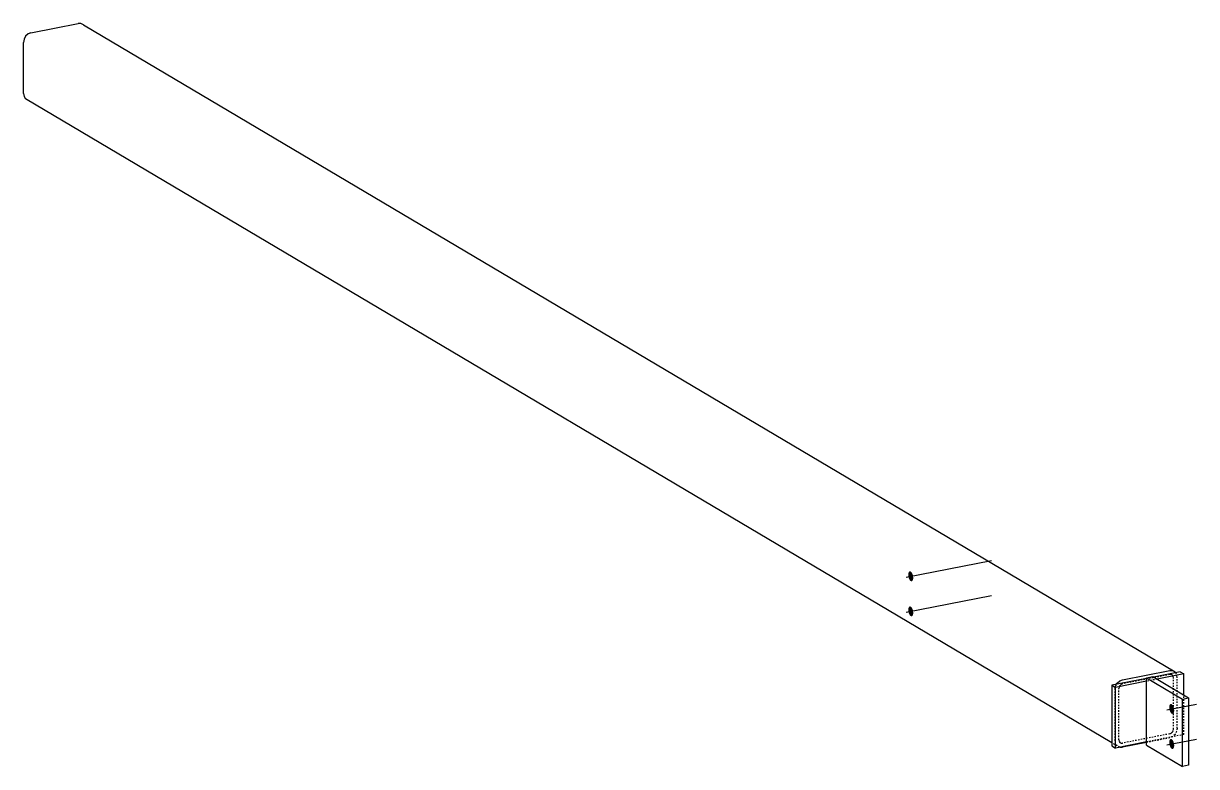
# Model space of a CAD drawing. Header units: millimetres. Extents: x 17 to 19271, y 5 to 1053.
# Drawn here: x 17 to 1653, y 17 to 1053 of the extents above; entities that cross this region are included whole.
import ezdxf

# ---------------------------------------------------------------- set-up
doc = ezdxf.new("R2010")
doc.units = ezdxf.units.MM
doc.linetypes.add('DXK_LINE_DOT2', pattern=[3.9198, 1.9599, -1.9599])
doc.layers.add('STÅL', color=7, linetype='Continuous')

msp = doc.modelspace()

# ---------------------------------------------------------------- hatches: boundary and pattern name
at = {"layer": 'STÅL', "linetype": 'Continuous'}
for points in [[(1257.5, 282.6), (1257.7, 281.1), (1257.8, 279.7), (1257.7, 278.4), (1257.5, 277.3), (1257.1, 276.3), (1256.6, 275.6), (1256, 275.2), (1255.3, 275), (1254.6, 275.2), (1253.9, 275.7), (1253.1, 276.4), (1252.5, 277.4), (1251.9, 278.6), (1251.4, 279.9), (1251.1, 281.3), (1250.9, 282.7), (1250.8, 284.1), (1250.9, 285.5), (1251.1, 286.6), (1251.5, 287.6), (1252, 288.3), (1252.6, 288.7), (1253.3, 288.8), (1254, 288.7), (1254.7, 288.2), (1255.5, 287.5), (1256.1, 286.5), (1256.7, 285.3), (1257.2, 284)], [(1257.5, 233.7), (1257.7, 232.3), (1257.8, 230.9), (1257.7, 229.6), (1257.5, 228.4), (1257.1, 227.4), (1256.6, 226.7), (1256, 226.3), (1255.3, 226.2), (1254.6, 226.3), (1253.9, 226.8), (1253.1, 227.5), (1252.5, 228.5), (1251.9, 229.7), (1251.4, 231), (1251.1, 232.4), (1250.9, 233.9), (1250.8, 235.3), (1250.9, 236.6), (1251.1, 237.7), (1251.5, 238.7), (1252, 239.4), (1252.6, 239.8), (1253.3, 240), (1254, 239.8), (1254.7, 239.3), (1255.5, 238.6), (1256.1, 237.6), (1256.7, 236.4), (1257.2, 235.1)], [(1621.5, 97.7), (1621.7, 96.3), (1621.8, 94.9), (1621.7, 93.6), (1621.4, 92.4), (1621.1, 91.5), (1620.6, 90.8), (1620, 90.3), (1619.3, 90.2), (1618.6, 90.4), (1617.8, 90.8), (1617.1, 91.6), (1616.5, 92.6), (1615.9, 93.7), (1615.4, 95.1), (1615, 96.5), (1614.8, 97.9), (1614.8, 99.3), (1614.9, 100.6), (1615.1, 101.8), (1615.5, 102.7), (1616, 103.4), (1616.6, 103.9), (1617.3, 104), (1618, 103.8), (1618.7, 103.4), (1619.4, 102.6), (1620.1, 101.7), (1620.7, 100.5), (1621.1, 99.2)], [(1621.5, 48.9), (1621.7, 47.4), (1621.8, 46), (1621.7, 44.7), (1621.4, 43.6), (1621.1, 42.6), (1620.6, 41.9), (1620, 41.5), (1619.3, 41.3), (1618.6, 41.5), (1617.8, 42), (1617.1, 42.7), (1616.5, 43.7), (1615.9, 44.9), (1615.4, 46.2), (1615, 47.6), (1614.8, 49), (1614.8, 50.4), (1614.9, 51.8), (1615.1, 52.9), (1615.5, 53.9), (1616, 54.6), (1616.6, 55), (1617.3, 55.1), (1618, 55), (1618.7, 54.5), (1619.4, 53.8), (1620.1, 52.8), (1620.7, 51.6), (1621.1, 50.3)]]:
    msp.add_hatch(color=96, dxfattribs=at).paths.add_polyline_path(points)

# ---------------------------------------------------------------- linework, layer by layer
at = {"layer": 'STÅL', "color": 2, "linetype": 'Continuous'}
for p, q in [((27.2, 1039.6), (93, 1052.6)), ((97, 1052.6), (93, 1052.6)), ((100.4, 1050.8), (97, 1052.6)), ((100.4, 1050.8), (1622.9, 148.9)), ((17.6, 1030.8), (16.8, 1026.3)), ((19.8, 1034.9), (17.6, 1030.8)), ((23.2, 1038), (19.8, 1034.9)), ((27.2, 1039.6), (23.2, 1038)), ((16.8, 954.9), (16.8, 1026.3)), ((16.8, 954.9), (17.6, 950.7)), ((17.6, 950.7), (19.8, 947.5)), ((1535, 50), (19.8, 947.5)), ((1549.7, 137.7), (1615.5, 150.7)), ((1630.2, 148.9), (1592.9, 141.5)), ((1615.5, 150.7), (1619.5, 150.6)), ((1619.5, 150.6), (1622.9, 148.9)), ((1623.7, 147.6), (1622.9, 148.9)), ((1630.2, 148.9), (1635.2, 146)), ((1583.3, 139.6), (1535, 130.1)), ((1583.3, 135.7), (1540, 127.1)), ((1541.5, 131.4), (1542.3, 133)), ((1542.3, 133), (1545.7, 136.1)), ((1545.7, 136.1), (1549.7, 137.7)), ((1583.3, 140.4), (1591.9, 142.1)), ((1583.3, 46.4), (1583.3, 140.4)), ((1583.3, 140.4), (1633.3, 110.8)), ((1591.9, 142.1), (1641.9, 112.5)), ((1635.2, 146), (1597.9, 138.6)), ((1635.2, 116.4), (1635.2, 146)), ((1535, 130.1), (1535, 45.5)), ((1535, 130.1), (1540, 127.1)), ((1540, 42.6), (1540, 127.1)), ((1633.3, 110.8), (1641.9, 112.5)), ((1633.3, 16.8), (1633.3, 110.8)), ((1641.9, 112.5), (1641.9, 18.5)), ((1583.3, 51.1), (1540, 42.6)), ((1583.3, 50.4), (1549.7, 43.7)), ((1535, 45.5), (1540, 42.6)), ((1546.2, 43.8), (1549.7, 43.7)), ((1583.3, 46.4), (1633.3, 16.8)), ((1641.9, 18.5), (1633.3, 16.8))]:
    msp.add_line(p, q, dxfattribs=at)
at = {"layer": 'STÅL', "color": 96, "linetype": 'Continuous'}
for p, q in [((1247.8, 280.7), (1366.9, 304.2)), ((1247.8, 231.8), (1366.9, 255.3)), ((1611.3, 95.7), (1652.9, 103.9)), ((1611.3, 46.9), (1652.9, 55.1))]:
    msp.add_line(p, q, dxfattribs=at)
at = {"layer": 'STÅL', "color": 7, "linetype": 'DXK_LINE_DOT2'}
for p, q in [((1625.1, 145.6), (1623.7, 147.6)), ((1540.1, 128.9), (1541.5, 131.4)), ((1547.7, 131.2), (1546, 129.7)), ((1549.7, 132.1), (1547.7, 131.2)), ((1615.5, 145.1), (1549.7, 132.1)), ((1592.9, 141.5), (1583.3, 139.6)), ((1597.9, 138.6), (1583.3, 135.7)), ((1617.5, 145), (1615.5, 145.1)), ((1619.2, 144.1), (1617.5, 145)), ((1620.3, 142.5), (1619.2, 144.1)), ((1620.7, 140.5), (1620.3, 142.5)), ((1620.7, 69), (1620.7, 140.5)), ((1625.9, 141.5), (1625.1, 145.6)), ((1625.9, 70.1), (1625.9, 141.5)), ((1539.3, 124.4), (1540.1, 128.9)), ((1539.3, 53), (1539.3, 124.4)), ((1544.9, 127.6), (1544.5, 125.4)), ((1544.5, 54), (1544.5, 125.4)), ((1546, 129.7), (1544.9, 127.6)), ((1635.2, 61.4), (1635.2, 116.4)), ((1619.2, 64.8), (1620.3, 66.8)), ((1620.3, 66.8), (1620.7, 69)), ((1625.1, 65.6), (1622.9, 61.5)), ((1625.9, 70.1), (1625.1, 65.6)), ((1542.3, 45.6), (1535, 50)), ((1540.1, 48.8), (1539.3, 53)), ((1544.5, 54), (1544.9, 51.9)), ((1544.9, 51.9), (1546, 50.3)), ((1546, 50.3), (1547.7, 49.4)), ((1547.7, 49.4), (1549.7, 49.4)), ((1615.5, 62.4), (1549.7, 49.4)), ((1635.2, 61.4), (1583.3, 51.1)), ((1615.5, 56.7), (1583.3, 50.4)), ((1615.5, 62.4), (1617.5, 63.2)), ((1619.5, 58.4), (1615.5, 56.7)), ((1617.5, 63.2), (1619.2, 64.8)), ((1622.9, 61.5), (1619.5, 58.4)), ((1542.3, 45.6), (1540.1, 48.8)), ((1545.7, 43.8), (1542.3, 45.6)), ((1545.7, 43.8), (1546.2, 43.8))]:
    msp.add_line(p, q, dxfattribs=at)

doc.saveas('drawing.dxf')
